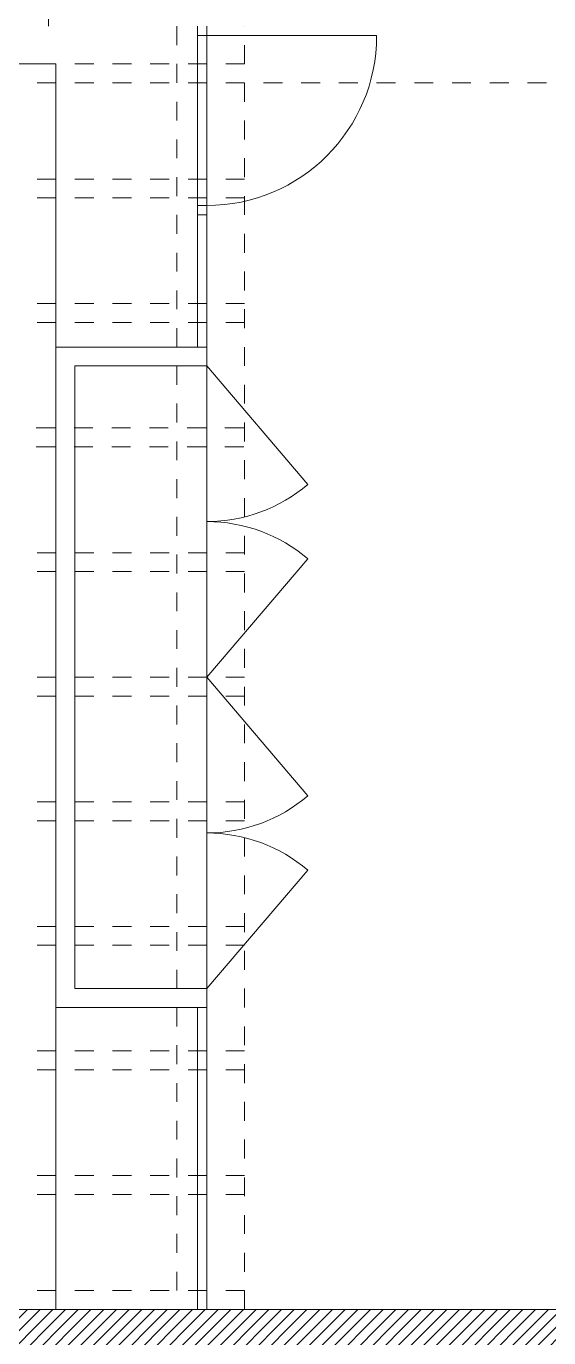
# Model space of a CAD drawing. Header units: metres. Extents: x -686 to 211, y -481 to 125.
# Drawn here: x -285.88 to -283.11, y -447.01 to -440.06 of the extents above; entities that cross this region are included whole.
import ezdxf

# ---------------------------------------------------------------- set-up
doc = ezdxf.new("R2010")
doc.units = ezdxf.units.M
doc.linetypes.add('DIVIDE', pattern=[1.25, 0.5, -0.25, 0, -0.25, 0, -0.25])
doc.layers.add('FLOATINGWINDOWS', color=2, linetype='Continuous', plot=False)
for name, color, linetype in [('katastr', 3, 'Continuous'), ('SRAFY', 3, 'Continuous'), ('ZARIZOVAKY', 251, 'Continuous'), ('ZDIVO', 1, 'Continuous')]:
    doc.layers.add(name, color=color, linetype=linetype)

msp = doc.modelspace()

# ---------------------------------------------------------------- hatches: boundary and pattern name
at = {"layer": 'ZARIZOVAKY', "linetype": 'Continuous', "lineweight": 0}
h = msp.add_hatch(dxfattribs=at)
h.set_pattern_fill('ANSI31,_O', color=256, scale=0.015)
h.set_pattern_definition([(45, (0, -25), (-0.0336759605, 0.0336759605), [])])
h.paths.add_polyline_path([(-289.0208, -446.8555), (-289.0208, -452.7555), (-283.0208, -452.7555), (-283.0208, -452.5555), (-275.5208, -452.5555), (-275.5208, -446.8555)])

# ---------------------------------------------------------------- linework, layer by layer
at = {"layer": 'FLOATINGWINDOWS', "linetype": 'Continuous', "lineweight": 0, "flags": 128}
msp.add_lwpolyline([(-291.0208, -440.2555), (-291.0208, -446.8555), (-285.7208, -446.8555), (-285.7208, -441.7555), (-285.7208, -440.2555)], close=True, dxfattribs=at)
at = {"layer": 'FLOATINGWINDOWS', "linetype": 'Continuous', "lineweight": 0}
msp.add_lwpolyline([(-284.9208, -445.1555), (-285.6208, -445.1555), (-285.6208, -441.8555), (-284.9208, -441.8555)], close=True, dxfattribs=at)
at = {"layer": 'katastr', "linetype": 'Continuous', "lineweight": 0}
msp.add_line((-291.0208, -446.8555), (-269.0208, -446.8555), dxfattribs=at)
at = {"layer": 'SRAFY', "linetype": 'DIVIDE', "lineweight": 0, "ltscale": 0.15}
for p, q in [((-285.0808, -440.0555), (-285.0808, -446.8555)), ((-284.7208, -446.8555), (-284.7208, -440.0555)), ((-284.7208, -440.2555), (-291.0208, -440.2555)), ((-290.0208, -440.3555), (-274.5208, -440.3555)), ((-291.0208, -440.8655), (-284.7208, -440.8655)), ((-291.0208, -440.9655), (-284.7208, -440.9655)), ((-291.0208, -441.5255), (-284.7208, -441.5255)), ((-291.0208, -441.6255), (-284.7208, -441.6255)), ((-291.0252, -442.184), (-284.7252, -442.184)), ((-291.0252, -442.284), (-284.7252, -442.284)), ((-291.0208, -442.8455), (-284.7208, -442.8455)), ((-291.0208, -442.9455), (-284.7208, -442.9455)), ((-291.0208, -443.5055), (-284.7208, -443.5055)), ((-291.0208, -443.6055), (-284.7208, -443.6055)), ((-291.0208, -444.1655), (-284.7208, -444.1655)), ((-291.0208, -444.2655), (-284.7208, -444.2655)), ((-291.0208, -444.8255), (-284.7208, -444.8255)), ((-291.0208, -444.9255), (-284.7208, -444.9255)), ((-291.0208, -445.4855), (-284.7208, -445.4855)), ((-291.0208, -445.5855), (-284.7208, -445.5855)), ((-291.0208, -446.1455), (-284.7208, -446.1455)), ((-291.0208, -446.2455), (-284.7208, -446.2455)), ((-284.7208, -446.7555), (-291.0196, -446.7555)), ((-284.7208, -446.8555), (-291.0208, -446.8555))]:
    msp.add_line(p, q, dxfattribs=at)
at = {"layer": 'SRAFY', "linetype": 'Continuous', "lineweight": 0}
for p, q in [((-284.9708, -441.7555), (-284.9708, -440.0555)), ((-284.9208, -441.7555), (-284.9208, -440.0555)), ((-284.9708, -440.1055), (-284.0208, -440.1055)), ((-284.9708, -441.0055), (-284.9208, -441.0055)), ((-284.9708, -441.0555), (-284.9208, -441.0555)), ((-284.9208, -441.8555), (-284.3854, -442.4832)), ((-284.9208, -441.8555), (-284.9208, -445.1555)), ((-284.9208, -443.5055), (-284.3854, -442.8778)), ((-284.9208, -443.5055), (-284.3854, -444.1332)), ((-284.9208, -445.1555), (-284.3854, -444.5278)), ((-284.9708, -446.8555), (-284.9708, -445.2555)), ((-284.9208, -446.8555), (-284.9208, -445.2555))]:
    msp.add_line(p, q, dxfattribs=at)
for centre, radius, start, end in [((-284.9208, -440.1055), 0.9, 270, 0), ((-284.9208, -441.8555), 0.825, 270, 310.46332), ((-284.9208, -443.5055), 0.825, 49.53668, 90), ((-284.9208, -443.5055), 0.825, 270, 310.46332), ((-284.9208, -445.1555), 0.825, 49.53668, 90)]:
    msp.add_arc(centre, radius, start, end, dxfattribs=at)
at = {"layer": 'ZARIZOVAKY', "linetype": 'Continuous', "lineweight": 0}
msp.add_line((-292.0208, -446.8555), (-269.0208, -446.8555), dxfattribs=at)
at = {"layer": 'ZDIVO', "linetype": 'Continuous', "lineweight": 0}
for p, q in [((-285.7608, -439.9555), (-285.7608, -440.0555)), ((-284.9208, -441.7555), (-285.7208, -441.7555)), ((-285.7208, -441.7555), (-285.7208, -445.2555)), ((-284.9208, -441.7555), (-284.9208, -441.8555)), ((-284.9208, -441.8555), (-285.6208, -441.8555)), ((-285.6208, -445.1555), (-285.6208, -441.8555)), ((-284.9208, -445.1555), (-285.6208, -445.1555)), ((-284.9208, -445.2555), (-284.9208, -445.1555)), ((-285.7208, -445.2555), (-284.9208, -445.2555))]:
    msp.add_line(p, q, dxfattribs=at)

doc.saveas('drawing.dxf')
